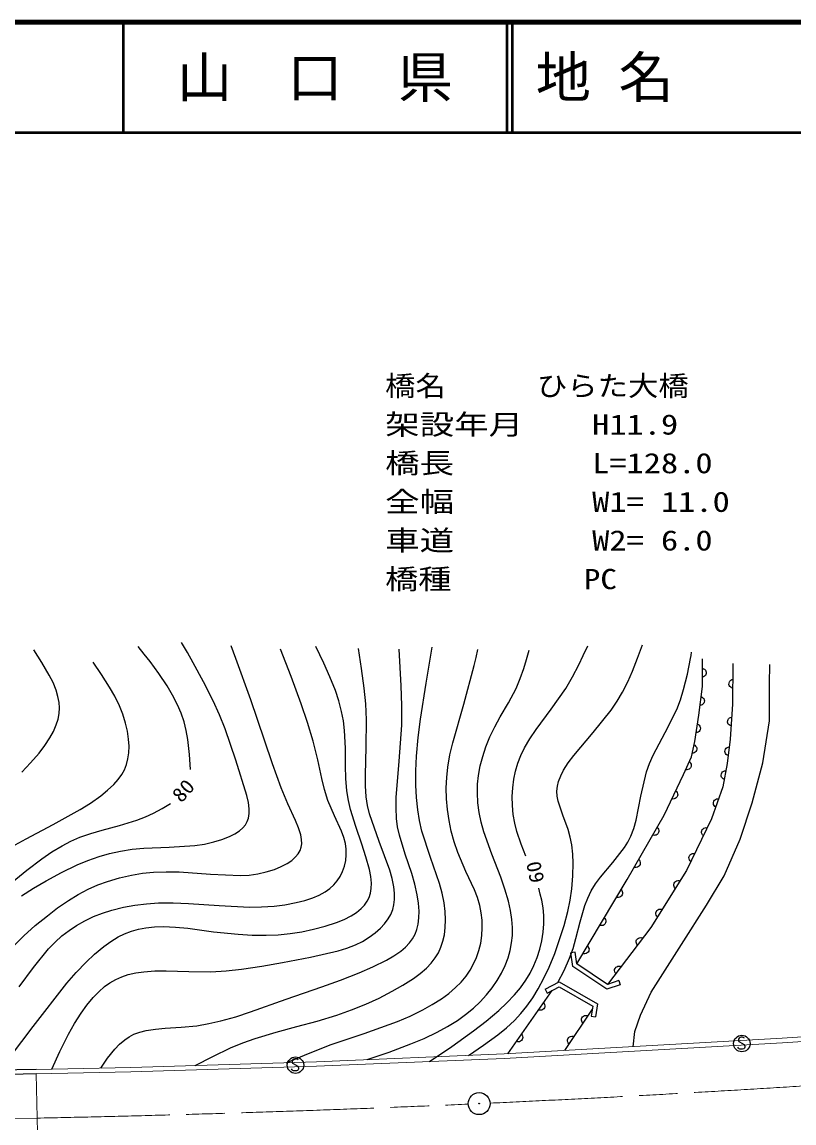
# Model space of a CAD drawing. Units: millimetres, scale not verified. Extents: x 40000 to 680000, y 20000 to 380000.
# Drawn here: x 323851 to 393770, y 280280 to 380000 of the extents above; entities that cross this region are included whole.
import ezdxf
from ezdxf.enums import TextEntityAlignment as Align

# ---------------------------------------------------------------- set-up
doc = ezdxf.new("R2010")
doc.units = ezdxf.units.MM
doc.header["$LTSCALE"] = 1000
doc.linetypes.add('CHAIN', pattern=[18.5, 12, -1.5, 3.5, -1.5])
for name, color, linetype, lineweight in [('M-BGD', 7, 'Continuous', 25), ('M-BMK', 2, 'CHAIN', 13), ('M-STR', 1, 'Continuous', 13), ('M-TTL', 2, 'Continuous', 140), ('M-TTL-LINE', 7, 'Continuous', 50)]:
    doc.layers.add(name, color=color, linetype=linetype, lineweight=lineweight)
doc.layers.add('M-STR-HTXT', color=7, linetype='Continuous')
doc.layers.add('M-TTL-TXT', color=7, linetype='Continuous')
doc.styles.add('ＭＳ ゴシック', font='')
doc.styles.get('ＭＳ ゴシック').set_extended_font_data('MS Gothic')

# ---------------------------------------------------------------- blocks, each defined once
blk = doc.blocks.new('BUHIN16')
at = {"color": 7, "linetype": 'Continuous', "lineweight": 25}
blk.add_lwpolyline([(209, -341), (114, -362), (22, -362), (-92, -343), (-179, -293), (-252, -227), (-317, -122), (-342, -27), (-347, 73), (-313, 186), (-272, 267), (-209, 341)], dxfattribs=at)
blk = doc.blocks.new('BUHIN17')
at = {"color": 7, "linetype": 'Continuous', "lineweight": 25}
blk.add_lwpolyline([(-216, 337), (-121, 360), (-29, 361), (86, 345), (174, 296), (248, 232), (315, 128), (342, 34), (349, -66), (317, -179), (277, -262), (216, -337)], dxfattribs=at)
blk = doc.blocks.new('BUHIN20')
at = {"color": 7, "linetype": 'Continuous', "lineweight": 25}
blk.add_lwpolyline([(238, -321), (145, -350), (54, -358), (-62, -350), (-153, -308), (-231, -249), (-305, -149), (-339, -57), (-353, 42), (-328, 157), (-294, 242), (-238, 321)], dxfattribs=at)
blk = doc.blocks.new('BUHIN21')
at = {"color": 7, "linetype": 'Continuous', "lineweight": 25}
blk.add_lwpolyline([(234, -325), (140, -352), (49, -359), (-67, -349), (-157, -305), (-235, -245), (-307, -145), (-339, -52), (-352, 47), (-326, 162), (-291, 247), (-234, 325)], dxfattribs=at)
blk = doc.blocks.new('BUHIN22')
at = {"color": 7, "linetype": 'Continuous', "lineweight": 25}
blk.add_lwpolyline([(-196, 349), (-100, 366), (-9, 362), (105, 339), (190, 286), (261, 218), (322, 110), (343, 14), (344, -86), (306, -197), (262, -277), (196, -349)], dxfattribs=at)
blk = doc.blocks.new('BUHIN23')
at = {"color": 7, "linetype": 'Continuous', "lineweight": 25}
blk.add_lwpolyline([(-227, 330), (-133, 355), (-41, 360), (74, 347), (164, 302), (240, 240), (310, 138), (341, 45), (351, -55), (323, -169), (285, -253), (227, -330)], dxfattribs=at)
blk = doc.blocks.new('BUHIN24')
at = {"color": 7, "linetype": 'Continuous', "lineweight": 25}
blk.add_lwpolyline([(-260, 304), (-170, 339), (-79, 354), (37, 353), (131, 318), (213, 265), (294, 170), (334, 81), (355, -17), (339, -134), (311, -221), (260, -304)], dxfattribs=at)
blk = doc.blocks.new('BUHIN86')
at = {"color": 7, "linetype": 'Continuous', "lineweight": 25}
blk.add_lwpolyline([(351, -406), (409, -386), (456, -344), (501, -278), (547, -172), (562, -72), (543, 26), (486, 104), (409, 142), (356, 161), (275, 163), (216, 131), (-163, -150), (-243, -165), (-341, -155), (-420, -112), (-475, -60), (-516, 15), (-501, 135), (-433, 294), (-393, 358), (-333, 410), (-258, 443), (-158, 457)], dxfattribs=at)
blk.add_circle((0, 0), 746, dxfattribs=at)
blk = doc.blocks.new('BUHIN85')
at = {"color": 7, "linetype": 'Continuous', "lineweight": 25}
for radius in [995, 30]:
    blk.add_circle((0, 0), radius, dxfattribs=at)

msp = doc.modelspace()

# ---------------------------------------------------------------- linework, layer by layer
at = {"layer": 'M-BGD'}
for p, q in [((385489, 319800), (385487, 322322)), ((388246, 321901), (388192, 318227)), ((391563, 320070), (391585, 321812)), ((385139, 317215), (385489, 319800)), ((391541, 316704), (391563, 320070)), ((388192, 318227), (387995, 315049)), ((384785, 314845), (385139, 317215)), ((390956, 312900), (391541, 316704)), ((384473, 313454), (384785, 314845)), ((387995, 315049), (387709, 312854)), ((383773, 311843), (384473, 313454)), ((387709, 312854), (387313, 310718)), ((389986, 309287), (390956, 312900)), ((382017, 308151), (383773, 311843)), ((387313, 310718), (386309, 307824)), ((388895, 305999), (389986, 309287)), ((378665, 302345), (382017, 308151)), ((386309, 307824), (384038, 303157)), ((387433, 302658), (388895, 305999)), ((384038, 303157), (380805, 297998)), ((374099, 294694), (378665, 302345)), ((385857, 300001), (387433, 302658)), ((383574, 296451), (385857, 300001)), ((380805, 297998), (376884, 292837)), ((380849, 292141), (383574, 296451)), ((373953, 295742), (373557, 295686)), ((373727, 294461), (373557, 295686)), ((374099, 294694), (373953, 295742)), ((376826, 292395), (373727, 294461)), ((376884, 292837), (374099, 294694)), ((377900, 293181), (376884, 292837)), ((377900, 293181), (378028, 292802)), ((367844, 286552), (371869, 292287)), ((371224, 292405), (372507, 293063)), ((371224, 292405), (371407, 292049)), ((371407, 292049), (372495, 292608)), ((372495, 292608), (375544, 290850)), ((372507, 293063), (375981, 291060)), ((378028, 292802), (376826, 292395)), ((379857, 290037), (380849, 292141)), ((375504, 290596), (372976, 286840)), ((375544, 290850), (375404, 289962)), ((375981, 291060), (375800, 289900)), ((375404, 289962), (375800, 289900)), ((379344, 288568), (379857, 290037)), ((379213, 287190), (379344, 288568)), ((325136, 285118), (316644, 284953)), ((325144, 284718), (316652, 284554))]:
    msp.add_line(p, q, dxfattribs=at)
for points in [[(321032, 294270), (324014, 297235), (325054, 298161), (326146, 299053), (327077, 299765), (328055, 300437), (328931, 300966), (329842, 301447), (330703, 301835), (331583, 302165), (332670, 302481), (333764, 302736), (334748, 302893), (335754, 302992), (336914, 303041), (338088, 303029), (340915, 302824), (343646, 302686), (344416, 302734), (345211, 302846), (345949, 303014), (346717, 303252), (347312, 303496), (347867, 303788), (348276, 304065), (348625, 304373), (348860, 304653), (349035, 304953), (349138, 305249), (349182, 305561), (349168, 305952), (349090, 306371), (348889, 307003), (348614, 307662), (347923, 309176), (347325, 310627), (346538, 312802), (345826, 314945), (344566, 318606), (343211, 322354), (343002, 322927), (342792, 323500)], [(321828, 285054), (324865, 289010), (327916, 292952), (328759, 293915), (329659, 294849), (330428, 295570), (331250, 296256), (331890, 296720), (332555, 297127), (333146, 297420), (333763, 297659), (334405, 297841), (335072, 297967), (335862, 298049), (336667, 298070), (337752, 298026), (338865, 297918), (341201, 297608), (343432, 297372), (344693, 297298), (345952, 297286), (347044, 297333), (348149, 297441), (349194, 297603), (350261, 297830), (351296, 298103), (352346, 298443), (353024, 298722), (353665, 299052), (354141, 299358), (354562, 299699), (354868, 300019), (355118, 300367), (355292, 300710), (355413, 301085), (355484, 301521), (355497, 301989), (355441, 302608), (355322, 303247), (355006, 304396), (354632, 305532), (354082, 307123), (353613, 308662), (353420, 309499), (353285, 310351), (353194, 311479), (353161, 312639), (353142, 314234), (353063, 315833), (352958, 316694), (352792, 317553), (352541, 318503), (352229, 319450), (351740, 320691), (351188, 321928), (350833, 322681), (350466, 323441)], [(323582, 292609), (324900, 294350), (326258, 296042), (326841, 296653), (327468, 297222), (328109, 297720), (328789, 298172), (329537, 298596), (330316, 298968), (331148, 299297), (331998, 299568), (333034, 299822), (334081, 300015), (335134, 300140), (336204, 300206), (337549, 300219), (338915, 300171), (341705, 299968), (344440, 299829), (345554, 299845), (346678, 299921), (347668, 300048), (348685, 300240), (349451, 300427), (350199, 300673), (350769, 300919), (351303, 301214), (351719, 301507), (352100, 301850), (352407, 302209), (352670, 302611), (352887, 303058), (353055, 303542), (353169, 304056), (353223, 304577), (353217, 305085), (353150, 305583), (353003, 306151), (352796, 306712), (352138, 308094), (351538, 309495), (351241, 310478), (350999, 311489), (350634, 313181), (350208, 314869), (349703, 316563), (349138, 318250), (348225, 320728), (347264, 323192)], [(323792, 300861), (324901, 301562), (326043, 302212), (327420, 302959), (328836, 303656), (329821, 304067), (330836, 304425), (331784, 304698), (332759, 304914), (333830, 305077), (334893, 305178), (337184, 305264), (339514, 305414), (340365, 305543), (341227, 305736), (341943, 305948), (342653, 306221), (343123, 306459), (343550, 306742), (343843, 307001), (344081, 307289), (344243, 307582), (344351, 307900), (344415, 308296), (344422, 308728), (344357, 309314), (344225, 309936), (343205, 313130), (342237, 315974), (341729, 317234), (341152, 318502), (340282, 320230), (339340, 321965), (338827, 322882), (338308, 323798)], [(323826, 312059), (324627, 312892), (325399, 313782), (325916, 314460), (326380, 315168), (326696, 315748), (326952, 316345), (327110, 316857), (327209, 317380), (327238, 317868), (327206, 318365), (327106, 318917), (326940, 319479), (326667, 320162), (326323, 320854), (325655, 321990), (324911, 323136)], [(326555, 285149), (327281, 286747), (328064, 288326), (328605, 289290), (329205, 290235), (329730, 290962), (330300, 291650), (330800, 292167), (331333, 292632), (331817, 292981), (332334, 293280), (332885, 293524), (333469, 293715), (334169, 293875), (334894, 293979), (335893, 294046), (336917, 294053), (338945, 293988), (340947, 293984), (342356, 294070), (343739, 294214), (345584, 294482), (347435, 294811), (349975, 295306), (352494, 295858), (353275, 296106), (354048, 296415), (354684, 296731), (355300, 297106), (355824, 297488), (356318, 297924), (356695, 298331), (357024, 298775), (357252, 299176), (357426, 299604), (357541, 300050), (357598, 300521), (357599, 301083), (357539, 301656), (357387, 302409), (357173, 303164), (356193, 305784), (355323, 308274), (355150, 309036), (355035, 309813), (354962, 310802), (354948, 311818), (355036, 314310), (355064, 316804), (354982, 318236), (354840, 319658), (354600, 321458), (354325, 323251)], [(330985, 285247), (331607, 286136), (332267, 286974), (332689, 287421), (333148, 287819), (333554, 288096), (333989, 288319), (334524, 288517), (335088, 288660), (335928, 288792), (336810, 288868), (338254, 288949), (339677, 289089), (340779, 289276), (341857, 289519), (343212, 289897), (344544, 290332), (347780, 291507), (351018, 292620), (352683, 293210), (354374, 293874), (355610, 294417), (356863, 295036), (357532, 295422), (358152, 295850), (358579, 296210), (358958, 296608), (359227, 296973), (359447, 297374), (359617, 297815), (359733, 298292), (359803, 298861), (359814, 299452), (359760, 300194), (359644, 300944), (359422, 301917), (359145, 302868), (358548, 304627), (358027, 306347), (357871, 307103), (357775, 307872), (357728, 308810), (357740, 309762), (358024, 313039), (358247, 316322), (358252, 318097), (358197, 319863), (358109, 321533), (358002, 323201)], [(339102, 312290), (339015, 313665), (338869, 315020), (338726, 315829), (338523, 316628), (338257, 317405), (337934, 318163), (337493, 319025), (336994, 319867), (336250, 320978), (335446, 322067), (334922, 322746), (334385, 323431)], [(339538, 285487), (341127, 286311), (342740, 287080), (343846, 287536), (344976, 287938), (346856, 288506), (348754, 289016), (350575, 289510), (352363, 290056), (353683, 290523), (354998, 291052), (356194, 291596), (357386, 292206), (358357, 292754), (359307, 293360), (359920, 293817), (360485, 294312), (360903, 294753), (361275, 295233), (361558, 295697), (361789, 296193), (361975, 296744), (362107, 297329), (362191, 297994), (362216, 298673), (362180, 299440), (362083, 300214), (361904, 301103), (361667, 301974), (360840, 304336), (360073, 306707), (359856, 307667), (359697, 308647), (359583, 309754), (359529, 310866), (359531, 312190), (359593, 313519), (359742, 315192), (359952, 316869), (360457, 320119), (361008, 323368)], [(347762, 285741), (349797, 286586), (351853, 287375), (354849, 288394), (357845, 289477), (358993, 289966), (360141, 290520), (361012, 291001), (361850, 291532), (362510, 292017), (363126, 292544), (363621, 293042), (364075, 293584), (364441, 294115), (364757, 294680), (365023, 295279), (365235, 295906), (365396, 296575), (365498, 297258), (365541, 297948), (365524, 298648), (365449, 299320), (365315, 299976), (365099, 300698), (364828, 301396), (364049, 303063), (363313, 304783), (362991, 305741), (362727, 306713), (362525, 307686), (362382, 308676), (362301, 309649), (362281, 310621), (362321, 311570), (362420, 312511), (362607, 313610), (362856, 314710), (363854, 318203), (364793, 321710), (364972, 322437), (365149, 323163)], [(355101, 286017), (357099, 286698), (359075, 287435), (360270, 287941), (361443, 288503), (362376, 289011), (363280, 289572), (364032, 290106), (364749, 290690), (365361, 291262), (365934, 291881), (366438, 292515), (366896, 293186), (367281, 293853), (367616, 294554), (367872, 295225), (368068, 295909), (368196, 296582), (368264, 297260), (368274, 297980), (368224, 298701), (368099, 299539), (367912, 300375), (367595, 301463), (367213, 302553), (366410, 304614), (365679, 306653), (365434, 307528), (365250, 308409), (365141, 309281), (365092, 310170), (365117, 310958), (365204, 311758), (365360, 312616), (365577, 313467), (365870, 314364), (366224, 315252), (366661, 316176), (367147, 317064), (367899, 318339), (368596, 319640), (368973, 320526), (369299, 321449), (369556, 322273), (369799, 323105)], [(364276, 286398), (365638, 287313), (366955, 288270), (367718, 288894), (368444, 289566), (369025, 290184), (369568, 290852), (370113, 291623), (370611, 292432), (371125, 293391), (371593, 294393), (372097, 295631), (372547, 296899), (372942, 298156), (373278, 299429), (373492, 300456), (373647, 301499), (373742, 302652), (373777, 303812), (373744, 304631), (373650, 305458), (373512, 306162), (373312, 306872), (372820, 308158), (372398, 309428), (372317, 309889), (372298, 310345), (372343, 310782), (372448, 311214), (372643, 311724), (372901, 312227), (373328, 312896), (373824, 313557), (375590, 315661), (377211, 317683), (377756, 318476), (378251, 319303), (378723, 320232), (379150, 321208), (379611, 322391), (380047, 323593)], [(369497, 304439), (369060, 305542), (368680, 306668), (368485, 307439), (368348, 308230), (368270, 309033), (368251, 309841), (368292, 310625), (368394, 311411), (368548, 312141), (368761, 312861), (369037, 313563), (369371, 314248), (369860, 315089), (370410, 315913), (371775, 317755), (373094, 319638), (373710, 320693), (374277, 321784), (374687, 322630), (375092, 323490)], [(372393, 293005), (372946, 294089), (373449, 295206), (373761, 296083), (374018, 296986), (374397, 298497), (374833, 299987), (375091, 300651), (375407, 301297), (375798, 301927), (376248, 302538), (377360, 303864), (378419, 305222), (378731, 305722), (378992, 306257), (379256, 306963), (379465, 307696), (379907, 309892), (380408, 312078), (380679, 312840), (381007, 313580), (382113, 315639), (383160, 317717), (383495, 318610), (383777, 319534), (384117, 320937), (384400, 322362), (384450, 322631), (384502, 322909)], [(321911, 304736), (324229, 306026), (326660, 307304), (329104, 308659), (330059, 309259), (330998, 309921), (331605, 310410), (332162, 310936), (332551, 311379), (332885, 311849), (333123, 312281), (333309, 312747), (333443, 313255), (333520, 313794), (333544, 314409), (333506, 315046), (333398, 315770), (333227, 316499), (332974, 317298), (332670, 318061), (332253, 318926), (331783, 319762), (331053, 320909), (330285, 322027)], [(385488, 321461), (385580, 321429), (385658, 321381), (385746, 321305), (385794, 321217), (385822, 321124), (385822, 321000), (385794, 320905), (385746, 320817), (385658, 320739), (385580, 320691), (385488, 320661)], [(388213, 319664), (388122, 319697), (388044, 319747), (387957, 319824), (387911, 319913), (387884, 320007), (387886, 320131), (387915, 320225), (387965, 320312), (388054, 320389), (388132, 320435), (388225, 320464)], [(385368, 318904), (385455, 318860), (385525, 318802), (385602, 318715), (385638, 318621), (385653, 318524), (385637, 318401), (385596, 318312), (385537, 318231), (385439, 318166), (385355, 318129), (385260, 318111)], [(385021, 316426), (385107, 316381), (385177, 316322), (385253, 316233), (385287, 316139), (385301, 316042), (385283, 315920), (385241, 315831), (385181, 315751), (385082, 315687), (384998, 315651), (384902, 315635)], [(388069, 316239), (387979, 316276), (387904, 316329), (387821, 316410), (387779, 316501), (387756, 316597), (387764, 316720), (387798, 316812), (387851, 316897), (387944, 316970), (388025, 317013), (388118, 317037)], [(384716, 314540), (384799, 314488), (384865, 314424), (384934, 314331), (384961, 314235), (384968, 314137), (384941, 314016), (384893, 313930), (384827, 313855), (384724, 313798), (384638, 313768), (384541, 313759)], [(387801, 313555), (387713, 313598), (387642, 313656), (387565, 313743), (387529, 313836), (387513, 313933), (387529, 314056), (387569, 314146), (387628, 314227), (387725, 314293), (387809, 314330), (387904, 314348)], [(384282, 313015), (384354, 312949), (384406, 312874), (384457, 312769), (384466, 312669), (384454, 312572), (384404, 312458), (384341, 312383), (384262, 312321), (384150, 312285), (384060, 312272), (383963, 312281)], [(387438, 311392), (387354, 311441), (387286, 311502), (387213, 311593), (387182, 311688), (387172, 311786), (387194, 311908), (387239, 311995), (387302, 312073), (387403, 312133), (387488, 312166), (387584, 312179)], [(383067, 310358), (383136, 310290), (383186, 310213), (383233, 310106), (383238, 310006), (383223, 309909), (383170, 309797), (383104, 309725), (383023, 309666), (382910, 309633), (382819, 309623), (382723, 309636)], [(322963, 302097), (324296, 303187), (325652, 304218), (326550, 304830), (327473, 305388), (328268, 305802), (329090, 306162), (330090, 306512), (331117, 306808), (332692, 307223), (334255, 307697), (335026, 307997), (335772, 308351), (336543, 308775), (337302, 309224)], [(386680, 308893), (386603, 308954), (386545, 309025), (386487, 309125), (386471, 309224), (386475, 309322), (386516, 309439), (386573, 309519), (386647, 309586), (386756, 309631), (386845, 309651), (386942, 309649)], [(360768, 285852), (362774, 287211), (364750, 288623), (365903, 289512), (367031, 290459), (367767, 291147), (368465, 291882), (368995, 292523), (369484, 293209), (369874, 293856), (370220, 294547), (370512, 295267), (370752, 296020), (370932, 296781), (371052, 297551), (371109, 298306), (371106, 299058), (371044, 299773), (370923, 300474), (370794, 301006), (370649, 301534)]]:
    msp.add_lwpolyline(points, dxfattribs=at)
at = {"layer": 'M-BMK'}
msp.add_lwpolyline([(266289, 280613), (271277, 280532), (276276, 280460), (281265, 280403), (286264, 280369), (291254, 280364), (296253, 280382), (301242, 280419), (306242, 280468), (311231, 280527), (316230, 280591), (320749, 280654), (325277, 280717)], dxfattribs=at)
for start, end in [(272.63037, 275.33777), (271.16046, 272.55878)]:
    msp.add_arc((292833, 1880183), 1599790, start, end, dxfattribs=at)
at = {"layer": 'M-STR'}
for p, q in [((409664, 289073), (392713, 287948)), ((409693, 288674), (392738, 287549)), ((392713, 287948), (367509, 286533)), ((392738, 287549), (367529, 286133)), ((367509, 286533), (350517, 285827)), ((333708, 285307), (325136, 285118)), ((350517, 285827), (333708, 285307)), ((350531, 285427), (333717, 284907)), ((367529, 286133), (350531, 285427)), ((333717, 284907), (325144, 284718)), ((325144, 284718), (325389, 273730))]:
    msp.add_line(p, q, dxfattribs=at)
at = {"layer": 'M-TTL'}
msp.add_line((680000, 380000), (40000, 380000), dxfattribs=at)
at = {"layer": 'M-TTL-LINE'}
for p, q in [((333000, 380000), (333000, 370000)), ((367750, 380000), (367750, 370000)), ((368250, 380000), (368250, 370000)), ((40000, 370000), (680000, 370000))]:
    msp.add_line(p, q, dxfattribs=at)

# ---------------------------------------------------------------- block references
at = {"layer": 'M-BGD', "rotation": 113.42058}
for name, p in [('BUHIN20', (381179, 306699)), ('BUHIN24', (385741, 306658)), ('BUHIN20', (379503, 303797)), ('BUHIN24', (384605, 304324)), ('BUHIN23', (383229, 301867)), ('BUHIN21', (377904, 301070)), ('BUHIN23', (381613, 299288)), ('BUHIN21', (376382, 298520)), ('BUHIN21', (374860, 295969)), ('BUHIN22', (379825, 296708)), ('BUHIN22', (377864, 294127)), ('BUHIN16', (370863, 290853)), ('BUHIN17', (374872, 289657)), ('BUHIN16', (368851, 287985)), ('BUHIN17', (373608, 287779)), ('BUHIN86', (389046, 287474)), ('BUHIN86', (348621, 285516)), ('BUHIN85', (365253, 282033))]:
    msp.add_blockref(name, p, dxfattribs=at)

# ---------------------------------------------------------------- texts
at = {"layer": 'M-BGD', "style": 'ＭＳ ゴシック', "width": 1.1}
for s, rotation, p in [('80', 48.4, (338586, 308946)), ('60', 102.2, (371562, 302256))]:
    msp.add_text(s, height=1320, rotation=rotation, dxfattribs=at).set_placement(p, align=Align.BOTTOM_LEFT)
at = {"layer": 'M-STR-HTXT', "style": 'ＭＳ ゴシック'}
for s, width, p in [('橋名\u3000\u3000\u3000ひらた大橋', 1.1, (356736, 345580)), ('架設年月\u3000\u3000H11.9', 1.25, (356736, 342080)), ('橋長\u3000\u3000\u3000\u3000L=128.0', 1.25, (356736, 338580)), ('全幅\u3000\u3000\u3000\u3000W1= 11.0', 1.25, (356736, 335080)), ('車道\u3000\u3000\u3000\u3000W2= 6.0', 1.25, (356736, 331580)), ('橋種\u3000\u3000\u3000\u3000PC', 1.2, (356736, 328080))]:
    msp.add_text(s, height=1833, dxfattribs=dict(at, width=width)).set_placement(p, align=Align.BOTTOM_LEFT)
at = {"layer": 'M-TTL-TXT', "style": 'ＭＳ ゴシック'}
msp.add_text('山\u3000口\u3000県', height=3666, dxfattribs=at).set_placement((350375, 375000), align=Align.MIDDLE_CENTER)
msp.add_text('地 名', height=3666, dxfattribs=at).set_placement((370380, 375000), align=Align.MIDDLE_LEFT)

doc.saveas('drawing.dxf')
